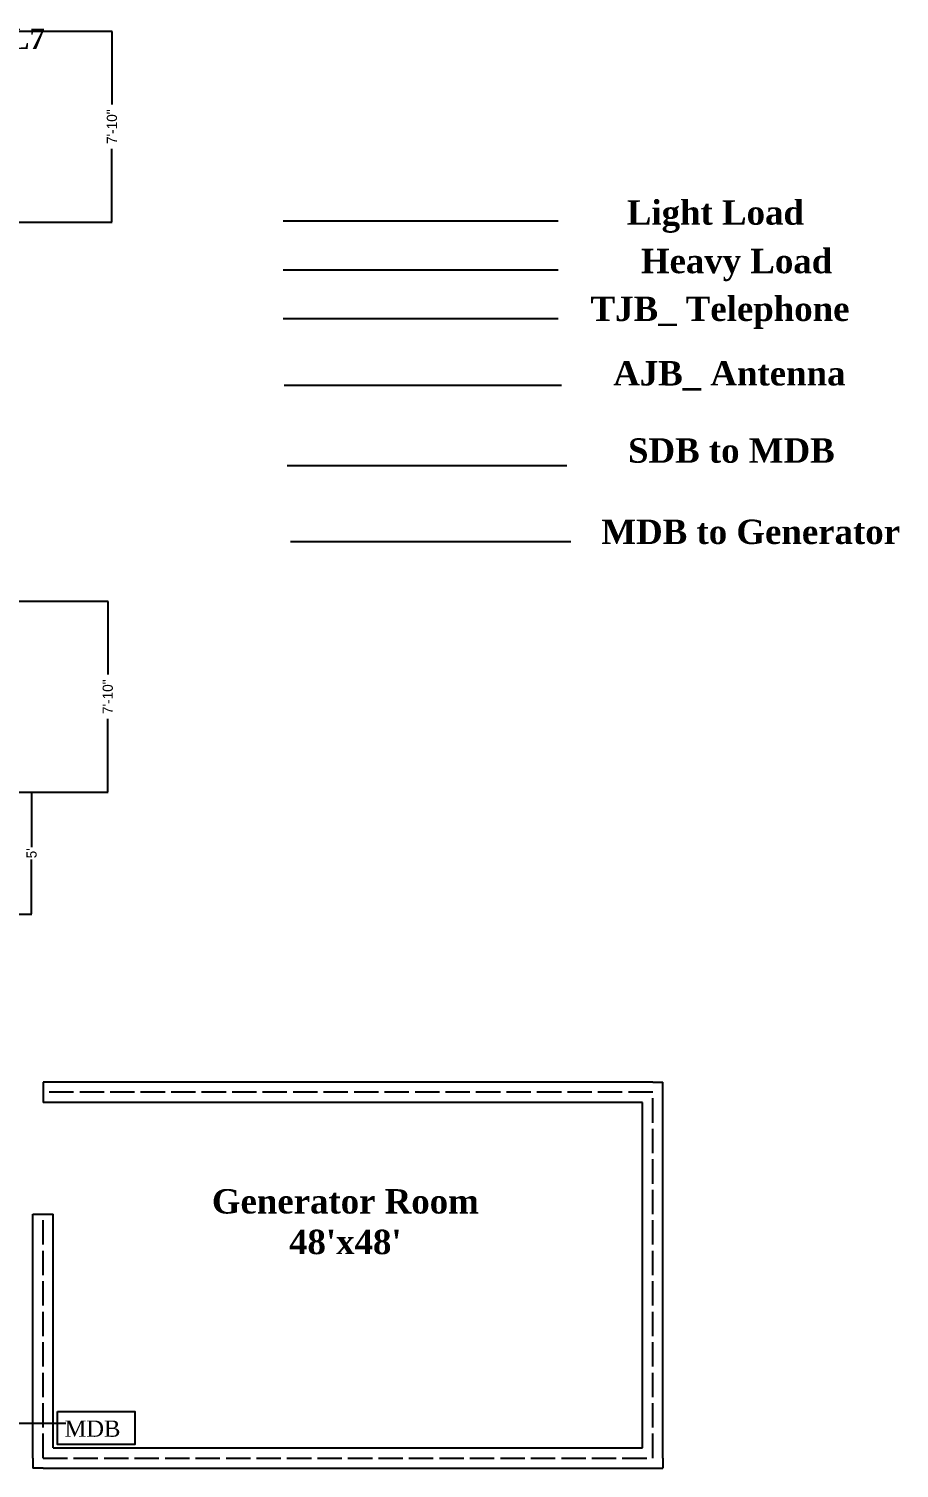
# Model space of a CAD drawing. Header units: inches. Extents: x -122 to 1455, y -263 to 499.
# Drawn here: x 1026 to 1455, y -263 to 445 of the extents above; entities that cross this region are included whole.
import ezdxf

# ---------------------------------------------------------------- set-up
doc = ezdxf.new("R2010")
doc.units = ezdxf.units.IN
doc.header["$MEASUREMENT"] = 0
doc.linetypes.add('ACAD_ISO02W100', pattern=[15, 12, -3])
doc.layers.get('Defpoints').update_dxf_attribs({"lineweight": 5})
doc.dimstyles.get("Standard").update_dxf_attribs({"dimtxt": 5, "dimasz": 0.18, "dimexe": 0.18, "dimexo": 0.0625, "dimgap": 0.09, "dimtad": 0, "dimdec": 0, "dimzin": 0, "dimdsep": 46, "dimlunit": 4, "dimtxsty": 'Standard', "dimcen": 0.09, "dimadec": 0, "dimazin": 0, "dimtfac": 1, "dimtdec": 0, "dimtofl": 0, "dimtmove": 0, "dimatfit": 3, "dimfxl": 1, "dimtolj": 1, "dimtzin": 0, "dimarcsym": 0})

# ---------------------------------------------------------------- blocks, each defined once
blk = doc.blocks.new('*D7')
at = {"color": 0, "lineweight": -2}
for p, q in [((1019.31, 443.64), (1067.4, 443.64)), ((1067.22, 443.46), (1067.22, 407.56)), ((1067.22, 349.82), (1067.22, 385.72)), ((1019.31, 349.64), (1067.4, 349.64))]:
    blk.add_line(p, q, dxfattribs=at)
at = {"color": 0}
for points in [[(1067.19, 443.46), (1067.25, 443.46), (1067.22, 443.64)], [(1067.19, 349.82), (1067.25, 349.82), (1067.22, 349.64)]]:
    blk.add_solid(points, dxfattribs=at)
at = {"layer": 'Defpoints', "color": 0}
for p in [(1019.25, 443.64), (1019.25, 349.64), (1067.22, 349.64)]:
    blk.add_point(p, dxfattribs=at)
at = {"color": 0, "insert": (1067.22, 396.64), "char_height": 5, "attachment_point": 5, "rotation": 90}
blk.add_mtext('\\A1;7\'-10"', dxfattribs=at)
blk = doc.blocks.new('*D10')
at = {"color": 0, "lineweight": -2}
for p, q in [((1019.31, 163.14), (1065.35, 163.14)), ((1065.17, 162.96), (1065.17, 127.06)), ((1065.17, 69.32), (1065.17, 105.22)), ((1019.31, 69.14), (1065.35, 69.14))]:
    blk.add_line(p, q, dxfattribs=at)
at = {"color": 0}
for points in [[(1065.14, 162.96), (1065.2, 162.96), (1065.17, 163.14)], [(1065.14, 69.32), (1065.2, 69.32), (1065.17, 69.14)]]:
    blk.add_solid(points, dxfattribs=at)
at = {"layer": 'Defpoints', "color": 0}
for p in [(1019.25, 163.14), (1019.25, 69.14), (1065.17, 69.14)]:
    blk.add_point(p, dxfattribs=at)
at = {"color": 0, "insert": (1065.17, 116.14), "char_height": 5, "attachment_point": 5, "rotation": 90}
blk.add_mtext('\\A1;7\'-10"', dxfattribs=at)
blk = doc.blocks.new('*D15')
at = {"color": 0, "lineweight": -2}
for p, q in [((949.31, 69.14), (1027.84, 69.14)), ((1027.66, 68.96), (1027.66, 42.15)), ((1027.66, 9.32), (1027.66, 36.13)), ((949.31, 9.14), (1027.84, 9.14))]:
    blk.add_line(p, q, dxfattribs=at)
at = {"color": 0}
for points in [[(1027.63, 68.96), (1027.69, 68.96), (1027.66, 69.14)], [(1027.63, 9.32), (1027.69, 9.32), (1027.66, 9.14)]]:
    blk.add_solid(points, dxfattribs=at)
at = {"layer": 'Defpoints', "color": 0}
for p in [(949.25, 69.14), (949.25, 9.14), (1027.66, 9.14)]:
    blk.add_point(p, dxfattribs=at)
at = {"color": 0, "insert": (1027.66, 39.14), "char_height": 5, "attachment_point": 5, "rotation": 90}
blk.add_mtext("\\A1;5'", dxfattribs=at)

msp = doc.modelspace()

# ---------------------------------------------------------------- linework, layer by layer
at = {"color": 1}
msp.add_line((1151.5, 350.25), (1286.87, 350.25), dxfattribs=at)
at = {"color": 3}
msp.add_line((1151.5, 326.25), (1286.87, 326.25), dxfattribs=at)
at = {"color": 5}
msp.add_line((1151.5, 302.25), (1286.87, 302.25), dxfattribs=at)
at = {"color": 6}
msp.add_line((1152, 269.5), (1288.5, 269.5), dxfattribs=at)
at = {"color": 4}
msp.add_line((1153.5, 230), (1291, 230), dxfattribs=at)
at = {"color": 2}
for p, q in [((1155, 192.5), (1293, 192.5)), ((1044.5, -241.5), (564.02, -241.5))]:
    msp.add_line(p, q, dxfattribs=at)
for p, q in [((1333.35, -73.45), (1033.35, -73.45)), ((1033.35, -73.45), (1033.35, -83.45)), ((1333.35, -73.45), (1338.35, -73.45)), ((1338.35, -78.45), (1338.35, -73.45)), ((1328.35, -83.45), (1033.35, -83.45)), ((1328.35, -253.45), (1328.35, -83.45)), ((1338.35, -258.45), (1338.35, -78.45)), ((1028.35, -258.45), (1028.35, -138.45)), ((1028.35, -138.45), (1038.35, -138.45)), ((1038.35, -253.45), (1038.35, -138.45)), ((1038.35, -253.45), (1328.35, -253.45)), ((1028.35, -258.45), (1028.35, -263.45)), ((1338.35, -258.45), (1338.35, -263.45)), ((1033.35, -263.45), (1028.35, -263.45)), ((1033.35, -263.45), (1333.35, -263.45)), ((1333.35, -263.45), (1338.35, -263.45))]:
    msp.add_line(p, q)
at = {"linetype": 'ACAD_ISO02W100'}
for p, q in [((1333.35, -78.45), (1033.35, -78.45)), ((1333.35, -258.45), (1333.35, -78.45)), ((1033.35, -258.45), (1033.35, -138.45)), ((1033.35, -258.45), (1333.35, -258.45))]:
    msp.add_line(p, q, dxfattribs=at)
msp.add_lwpolyline([(1040.36, -235.62), (1078.43, -235.62), (1078.43, -251.78), (1040.36, -251.78)], close=True)

# ---------------------------------------------------------------- texts
at = {"insert": (1016.55, 444.82), "char_height": 10, "attachment_point": 1}
msp.add_mtext('{\\fTimes New Roman|b1|i0|c0|p18;L7}', dxfattribs=at)
at = {"attachment_point": 2}
for s, insert, char_height, width in [('{\\fTimes New Roman|b1|i0|c0|p18;\\C1;Light Load}', (1364.16, 360.43), 12, 181.998), ('{\\fTimes New Roman|b1|i0|c0|p18;\\C3;Heavy Load}', (1374.57, 336.55), 12, 181.998), ('{\\fTimes New Roman|b1|i0|c0|p18;\\C5;TJB_ Telephone}', (1366.44, 313.05), 12, 181.998), ('{\\fTimes New Roman|b1|i0|c0|p18;\\C6;AJB_ Antenna}', (1371.02, 281.31), 12, 181.998), ('{\\fTimes New Roman|b1|i0|c0|p18;\\C4;SDB to MDB}', (1372.02, 243.31), 12, 181.998), ('{\\fTimes New Roman|b1|i0|c0|p18;\\C2;MDB to Generator\\C5; }', (1381.52, 203.31), 12, 181.998), ("{\\fTimes New Roman|b1|i0|c0|p18;Generator Room\\P48'x48'}", (1182.06, -126.12), 12, 246.869), ('{\\fTimes New Roman|b0|i0|c0|p18;MDB}', (1057.63, -239.99), 8, 36.4859)]:
    msp.add_mtext(s, dxfattribs=dict(at, insert=insert, char_height=char_height, width=width))

# ---------------------------------------------------------------- dimensions: what is measured, and where the dimension line sits
for base, p1, p2, picture, middle in [((1067.22, 349.64), (1019.25, 443.64), (1019.25, 349.64), '*D7', (1067.22, 396.64)), ((1065.17, 69.14), (1019.25, 163.14), (1019.25, 69.14), '*D10', (1065.17, 116.14)), ((1027.66, 9.14), (949.25, 69.14), (949.25, 9.14), '*D15', (1027.66, 39.14))]:
    dim = msp.add_linear_dim(base=base, p1=p1, p2=p2, angle=90, dimstyle='Standard')
    dim.commit()
    dim.dimension.update_dxf_attribs({"geometry": picture, "text_midpoint": middle})

doc.saveas('drawing.dxf')
